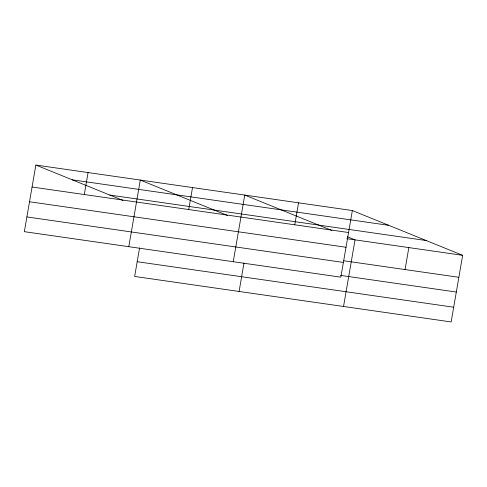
<?xml version="1.0" encoding="UTF-8"?>
<svg xmlns="http://www.w3.org/2000/svg" width="487" height="487" viewBox="0 0 487 487"><rect width="100%" height="100%" fill="white"/><g stroke="black" fill="none" stroke-linecap="round" stroke-linejoin="round"><path stroke-width="0.73" d="M35.855 165.05L24.35 231.672L340.851 277.176L352.357 210.554L35.855 165.05L123.053 200.443M84.288 194.532L88.08 172.556M128.793 246.69L140.305 180.068L227.496 215.461M139.562 247.974L134.643 276.446L451.145 321.95L462.65 255.328L352.357 210.554M188.731 209.55L192.523 187.574M233.243 261.708L244.748 195.086L331.945 230.479M239.087 291.463L244.005 262.992M294.757 224.793L298.549 202.823M343.53 306.475L355.041 239.854L347.341 236.731M405.05 269.567L408.843 247.591M72.253 179.825L388.754 225.329M109.752 195.05L426.253 240.554M32.063 187.02L348.564 232.53M346.835 238.679L462.65 255.328M29.518 201.758L346.02 247.262M343.785 260.758L458.857 277.298M26.895 216.934L343.396 262.444M340.492 275.38L456.307 292.036M137.188 261.708L453.689 307.218"/></g></svg>
